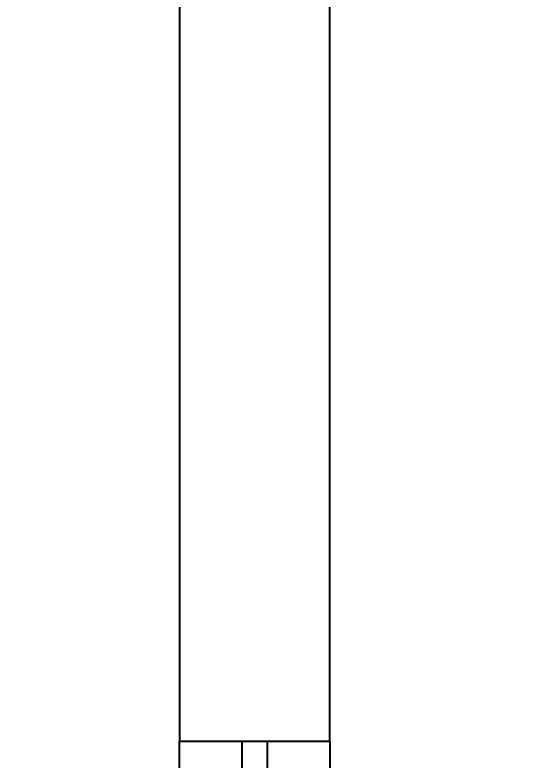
# Model space of a CAD drawing. Header units: millimetres. Extents: x 148889 to 229003, y -70503 to 111106.
# Drawn here: x 216183 to 217007, y -60731 to -59541 of the extents above; entities that cross this region are included whole.
import ezdxf

# ---------------------------------------------------------------- set-up
doc = ezdxf.new("R2010")
doc.units = ezdxf.units.MM
doc.header["$PDMODE"] = 3
for name, color, linetype in [('P-原墙线', 7, 'Continuous'), ('P-外部尺寸', 44, 'Continuous'), ('P-窗', 3, 'Continuous')]:
    doc.layers.add(name, color=color, linetype=linetype)
doc.styles.add('Arial', font='arial.ttf')
doc.dimstyles.new('1比80', dxfattribs={"dimscale": 80, "dimtxt": 2, "dimasz": 1.25, "dimexe": 1, "dimexo": 1, "dimgap": 0.25, "dimtad": 1, "dimdec": 0, "dimrnd": 0.005, "dimzin": 0, "dimdsep": 46, "dimtxsty": 'Arial', "dimblk": 'ARCHTICK', "dimcen": 0.125, "dimdle": 1, "dimclrd": 44, "dimclre": 44, "dimclrt": 50, "dimadec": 0, "dimazin": 0, "dimtfac": 1, "dimtdec": 0, "dimtix": 1, "dimtmove": 2, "dimatfit": 3, "dimldrblk": 'DOT', "dimfxl": 5, "dimfxlon": 1, "dimtvp": 1, "dimtolj": 1, "dimtzin": 0, "dimarcsym": 0})

# ---------------------------------------------------------------- blocks, each defined once
blk = doc.blocks.new('_ArchTick')
at = {"color": 0, "linetype": 'ByBlock', "const_width": 0.15}
blk.add_lwpolyline([(-0.5, -0.5), (0.5, 0.5)], dxfattribs=at)
blk = doc.blocks.new('*D311')
at = {"layer": 'Defpoints', "color": 0}
for p in [(214675.9, -60411.1), (218361.2, -60411.1), (215774.2, -64026.1)]:
    blk.add_point(p, dxfattribs=at)
at = {"layer": 'P-外部尺寸', "color": 44, "lineweight": -2}
for p, q in [((218361.2, -64106.1), (218361.2, -60331.1)), ((217961.2, -60411.1), (218441.2, -60411.1)), ((217961.2, -64026.1), (218441.2, -64026.1))]:
    blk.add_line(p, q, dxfattribs=at)
at = {"layer": 'P-外部尺寸', "color": 44, "lineweight": -2, "xscale": 100, "yscale": 100, "zscale": 100}
for p, rotation in [((218361.2, -60411.1), 90), ((218361.2, -64026.1), 270)]:
    blk.add_blockref('_ArchTick', p, dxfattribs=dict(at, rotation=rotation))
at = {"layer": 'P-外部尺寸', "color": 50, "insert": (218259.4, -62218.6), "char_height": 160, "attachment_point": 5, "rotation": 90, "style": 'Arial'}
blk.add_mtext('\\A1;3615', dxfattribs=at)
blk = doc.blocks.new('_Dot')
at = {"color": 0, "linetype": 'ByBlock', "lineweight": -2}
blk.add_line((-0.5, 0), (-1, 0), dxfattribs=at)
at = {"color": 0, "linetype": 'ByBlock', "const_width": 0.5}
blk.add_lwpolyline([(-0.25, 0, 1), (0.25, 0, 1)], format="xyb", close=True, dxfattribs=at)
blk = doc.blocks.new('*D312')
at = {"layer": 'Defpoints', "color": 0}
for p in [(214675.9, -60181.1), (218361.2, -60181.1), (214675.9, -60411.1)]:
    blk.add_point(p, dxfattribs=at)
at = {"layer": 'P-外部尺寸', "color": 44, "lineweight": -2}
for p, q in [((218361.2, -60181.1), (218361.2, -60081.1)), ((217961.2, -60181.1), (218441.2, -60181.1)), ((218361.2, -60411.1), (218361.2, -60181.1)), ((217961.2, -60411.1), (218441.2, -60411.1)), ((218361.2, -60411.1), (218361.2, -60511.1))]:
    blk.add_line(p, q, dxfattribs=at)
at = {"layer": 'P-外部尺寸', "color": 44, "lineweight": -2, "xscale": 100, "yscale": 100, "zscale": 100}
for p, rotation in [((218361.2, -60181.1), 270), ((218361.2, -60411.1), 90)]:
    blk.add_blockref('_ArchTick', p, dxfattribs=dict(at, rotation=rotation))
at = {"layer": 'P-外部尺寸', "color": 50, "insert": (218259.4, -60296.1), "char_height": 160, "attachment_point": 5, "rotation": 90, "style": 'Arial'}
blk.add_mtext('\\A1;230', dxfattribs=at)
blk = doc.blocks.new('*D313')
at = {"layer": 'Defpoints', "color": 0}
for p in [(215492.7, -56801.1), (218361.2, -56801.1), (214675.9, -60181.1)]:
    blk.add_point(p, dxfattribs=at)
at = {"layer": 'P-外部尺寸', "color": 44, "lineweight": -2}
for p, q in [((218361.2, -60261.1), (218361.2, -56721.1)), ((217961.2, -56801.1), (218441.2, -56801.1)), ((217961.2, -60181.1), (218441.2, -60181.1))]:
    blk.add_line(p, q, dxfattribs=at)
at = {"layer": 'P-外部尺寸', "color": 44, "lineweight": -2, "xscale": 100, "yscale": 100, "zscale": 100}
for p, rotation in [((218361.2, -56801.1), 90), ((218361.2, -60181.1), 270)]:
    blk.add_blockref('_ArchTick', p, dxfattribs=dict(at, rotation=rotation))
at = {"layer": 'P-外部尺寸', "color": 50, "insert": (218259.4, -58491.1), "char_height": 160, "attachment_point": 5, "rotation": 90, "style": 'Arial'}
blk.add_mtext('\\A1;3380', dxfattribs=at)

msp = doc.modelspace()

# ---------------------------------------------------------------- linework, layer by layer
at = {"layer": 'P-原墙线'}
for p, q in [((216445.9, -59451.1), (216445.9, -60701.1)), ((216685.9, -60701.1), (216685.9, -59451.1)), ((216445.9, -60701.1), (216685.9, -60701.1))]:
    msp.add_line(p, q, dxfattribs=at)
at = {"layer": 'P-窗'}
for p, q in [((216545.9, -62676.1), (216545.9, -60701.1)), ((216585.9, -60701.1), (216585.9, -62676.1))]:
    msp.add_line(p, q, dxfattribs=at)
msp.add_lwpolyline([(216445.9, -60701.1), (216685.9, -60701.1), (216685.9, -62676.1), (216445.9, -62676.1)], close=True, dxfattribs=at)

# ---------------------------------------------------------------- dimensions: what is measured, and where the dimension line sits
at = {"layer": 'P-外部尺寸'}
for base, p1, p2, picture, middle in [((218361.2, -56801.1), (214675.9, -60181.1), (215492.7, -56801.1), '*D313', (218259.4, -58491.1)), ((218361.2, -60181.1), (214675.9, -60411.1), (214675.9, -60181.1), '*D312', (218259.4, -60296.1)), ((218361.2, -60411.1), (215774.2, -64026.1), (214675.9, -60411.1), '*D311', (218259.4, -62218.6))]:
    dim = msp.add_linear_dim(base=base, p1=p1, p2=p2, angle=90, dimstyle='1比80', dxfattribs=at)
    dim.commit()
    dim.dimension.update_dxf_attribs({"geometry": picture, "text_midpoint": middle})

doc.saveas('drawing.dxf')
